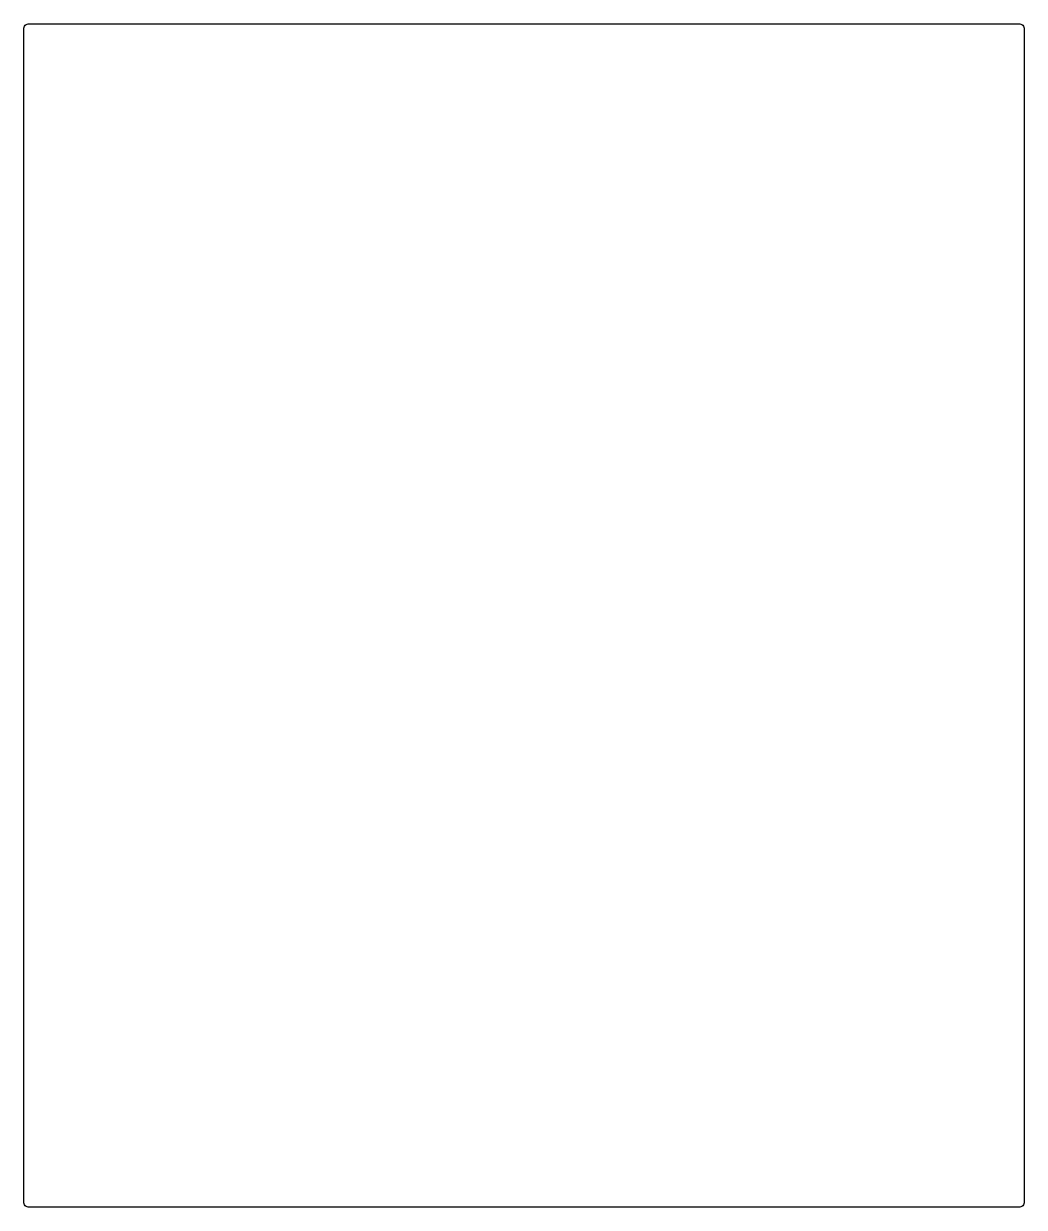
# Model space of a CAD drawing. Header units: millimetres. Extents: x -180 to 180, y 64 to 490.
import ezdxf

# ---------------------------------------------------------------- set-up
doc = ezdxf.new("R2010")
doc.units = ezdxf.units.MM
doc.layers.get('0').update_dxf_attribs({"linetype": 'CONTINUOUS'})

msp = doc.modelspace()

# ---------------------------------------------------------------- linework, layer by layer
msp.add_lwpolyline([(180, 66, -0.414214), (178, 64), (-178, 64, -0.414214), (-180, 66), (-180, 488, -0.414214), (-178, 490), (178, 490, -0.414214), (180, 488)], format="xyb", close=True)

doc.saveas('drawing.dxf')
